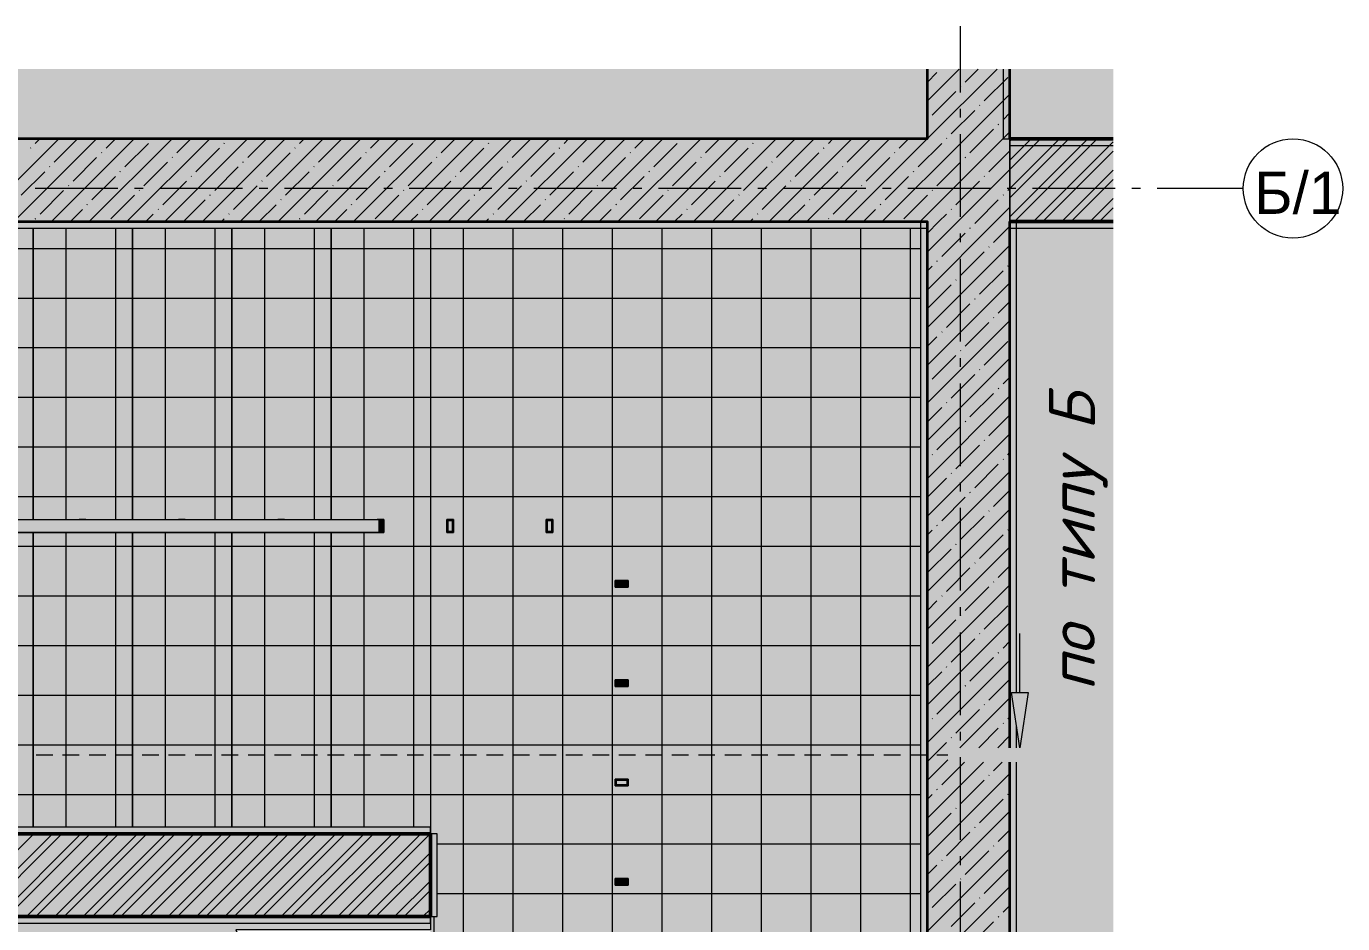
# Model space of a CAD drawing. Header units: millimetres. Extents: x -81576 to 1046824, y -248937 to 691537.
# Drawn here: x -12498 to -4548, y 641863 to 647287 of the extents above; entities that cross this region are included whole.
import ezdxf

# ---------------------------------------------------------------- set-up
doc = ezdxf.new("R2010")
doc.units = ezdxf.units.MM
doc.layers.add('PDF _Геометрия', color=7, linetype='Continuous', true_color=0x1d1d1d)
doc.layers.add('PDF _Сплошная заливка', color=7, linetype='Continuous', true_color=0xffffff)
doc.layers.add('PDF _Текст', color=7, linetype='Continuous')
doc.styles.add('PDF ArialMT', font='arial.ttf')
doc.styles.add('PDF ISOCPEUR Italic', font='isocpeui.ttf')

msp = doc.modelspace()

# ---------------------------------------------------------------- hatches: boundary and pattern name
at = {"layer": 'PDF _Сплошная заливка', "true_color": 0x636466, "transparency": 33554559}
h = msp.add_hatch(color=251, dxfattribs=at)
h.paths.add_polyline_path([(-10406.1, 638384), (-5934, 638384), (-5934, 638586.5), (-23822.4, 638586.5), (-23822.4, 638384), (-14878.2, 638384)], flags=0)
h.paths.add_polyline_path([(-22247.8, 638806.5), (-22247.8, 639306.5), (-22257.8, 639306.5), (-22257.8, 638806.5)], flags=0)
h.paths.add_polyline_path([(-10406.1, 639346.5), (-10076.4, 639346.5), (-10592.5, 640453.2), (-10786.9, 640500.4), (-10503.7, 640632.5), (-10698.1, 640679.7), (-11232.9, 641826.5), (-10057.8, 641826.5), (-10057.8, 641866.5), (-18157.8, 641866.5), (-18157.8, 641906.5), (-18197.8, 641906.5), (-18197.8, 642406.5), (-18157.8, 642406.5), (-18157.8, 644226.5), (-18168.5, 644226.5), (-18168.5, 644306.5), (-17857.8, 644306.5), (-17857.8, 646066.5), (-17957.8, 646066.5), (-17957.8, 646106.5), (-17997.8, 646106.5), (-17997.8, 647027.7), (-22217.8, 647027.7), (-22217.8, 639346.5), (-10503.7, 639346.5)], flags=0)
h.paths.add_polyline_path([(-6497.9, 642925.8), (-6517.8, 643058.4), (-6517.8, 642925.8)], flags=0)
h.paths.add_polyline_path([(-6017.8, 639346.5), (-5934, 639346.5), (-5934, 646066.5), (-6517.8, 646066.5), (-6517.8, 643259.5), (-6447.9, 643259.5), (-6497.9, 642925.8), (-6282, 642925.8), (-6282, 642839.1), (-6517.8, 642839.1), (-6517.8, 639846.5), (-6057.8, 639846.5), (-6057.8, 639806.5), (-6017.8, 639806.5)], flags=0)
h.paths.add_polyline_path([(-23297.8, 639346.5), (-23297.8, 639806.5), (-23257.8, 639806.5), (-23257.8, 639846.5), (-22797.8, 639846.5), (-22797.8, 647027.7), (-23822.4, 647027.7), (-23822.4, 639346.5)], flags=0)
h.paths.add_polyline_path([(-18077.8, 642446.5), (-17857.8, 642446.5), (-17857.8, 644226.5), (-18077.8, 644226.5), (-18077.8, 642705.9)], flags=0)
h.paths.add_polyline_path([(-23240, 642925.8), (-23290, 643259.5), (-23190, 643259.5)], flags=0)
h.paths.add_polyline_path([(-23257.8, 642839.1), (-23455.9, 642839.1), (-23455.9, 642925.8), (-22805.9, 642925.8), (-22805.9, 642839.1)], flags=0)
h.paths.add_polyline_path([(-17457.8, 646606.5), (-14057.8, 646606.5), (-14057.8, 647027.7), (-17457.8, 647027.7)], flags=0)
h.paths.add_polyline_path([(-8170.1, 646606.5), (-7057.8, 646606.5), (-7057.8, 647027.7), (-13557.8, 647027.7), (-13557.8, 646606.5), (-10057.8, 646606.5)], flags=0)
h.paths.add_polyline_path([(-6557.8, 646606.5), (-5934, 646606.5), (-5934, 647027.7), (-6557.8, 647027.7)], flags=0)
for points in [[(-7057.8, 646106.5), (-6557.8, 646106.5), (-6557.8, 646606.5), (-17457.8, 646606.5), (-17457.8, 646106.5), (-8170.1, 646106.5)], [(-7057.8, 646066.5), (-7057.8, 646106.5), (-17957.8, 646106.5), (-17957.8, 646066.5), (-7090.2, 646066.5)], [(-7096.5, 639346.5), (-7057.8, 639346.5), (-7057.8, 646066.5), (-7097.8, 646066.5), (-7097.8, 639346.5)], [(-7057.8, 639806.5), (-6557.8, 639806.5), (-6557.8, 642839.1), (-6932, 642839.1), (-6932, 642925.8), (-6557.8, 642925.8), (-6557.8, 646106.5), (-7057.8, 646106.5), (-7057.8, 641826.5)], [(-10344.6, 644226.5), (-10338.6, 644226.5), (-10338.6, 644306.5), (-10348.8, 644304.7), (-10348.8, 644300.5), (-10344.6, 644300.5), (-10344.6, 644232.5), (-10348.8, 644232.5), (-10348.8, 644226.5)], [(-6517.8, 642839.1), (-6282, 642839.1), (-6282, 642925.8), (-6932, 642925.8), (-6932, 642839.1), (-6547.9, 642839.1)], [(-10057.8, 642406.5), (-10057.8, 642446.5), (-18157.8, 642446.5), (-18157.8, 642406.5), (-10406.1, 642406.5)], [(-14878.2, 641906.5), (-10057.8, 641906.5), (-10057.8, 642406.5), (-18157.8, 642406.5), (-18157.8, 641906.5)], [(-10406.1, 641866.5), (-10057.8, 641866.5), (-10057.8, 641906.5), (-18157.8, 641906.5), (-18157.8, 641866.5), (-10503.7, 641866.5)]]:
    msp.add_hatch(color=251, dxfattribs=at).paths.add_polyline_path(points)
h = msp.add_hatch(color=251, dxfattribs=at)
h.paths.add_polyline_path([(-12457.8, 642446.5), (-12457.8, 644226.5), (-13057.8, 644226.5), (-13057.8, 642446.5)], flags=0)
h.paths.add_polyline_path([(-12457.8, 644306.5), (-12457.8, 646066.5), (-13057.8, 646066.5), (-13057.8, 644306.5), (-12642.2, 644306.5)], flags=0)
h = msp.add_hatch(color=251, dxfattribs=at)
h.paths.add_polyline_path([(-12457.8, 642446.5), (-11857.8, 642446.5), (-11857.8, 644226.5), (-12457.8, 644226.5), (-12457.8, 642705.9)], flags=0)
h.paths.add_polyline_path([(-12178.6, 644306.5), (-11857.8, 644306.5), (-11857.8, 646066.5), (-12457.8, 646066.5), (-12457.8, 644306.5)], flags=0)
h = msp.add_hatch(color=251, dxfattribs=at)
h.paths.add_polyline_path([(-11857.8, 642446.5), (-11257.8, 642446.5), (-11257.8, 644226.5), (-11857.8, 644226.5), (-11857.8, 642705.9)], flags=0)
h.paths.add_polyline_path([(-11578.6, 644306.5), (-11257.8, 644306.5), (-11257.8, 646066.5), (-11857.8, 646066.5), (-11857.8, 644306.5)], flags=0)
h = msp.add_hatch(color=251, dxfattribs=at)
h.paths.add_polyline_path([(-10657.8, 642446.5), (-10657.8, 644226.5), (-11257.8, 644226.5), (-11257.8, 642446.5)], flags=0)
h.paths.add_polyline_path([(-10978.6, 644306.5), (-10657.8, 644306.5), (-10657.8, 646066.5), (-11257.8, 646066.5), (-11257.8, 644306.5)], flags=0)
h = msp.add_hatch(color=251, dxfattribs=at)
h.paths.add_polyline_path([(-10657.8, 642446.5), (-10057.8, 642446.5), (-10057.8, 646066.5), (-10657.8, 646066.5), (-10657.8, 644306.5), (-10338.6, 644306.5), (-10338.6, 644226.5), (-10657.8, 644226.5), (-10657.8, 642705.9)], flags=0)
h.paths.add_polyline_path([(-10348.8, 644232.5), (-10344.6, 644232.5), (-10344.6, 644300.5), (-10348.8, 644300.5), (-10348.8, 644236.6)], flags=0)
h = msp.add_hatch(color=251, dxfattribs=at)
h.paths.add_polyline_path([(-7097.8, 639346.5), (-7097.8, 646066.5), (-10057.8, 646066.5), (-10057.8, 642406.5), (-10017.8, 642406.5), (-10017.8, 641906.5), (-10057.8, 641906.5), (-10057.8, 639346.5), (-7105.4, 639346.5)], flags=0)
h.paths.add_polyline_path([(-9590.7, 641107.3), (-9630.7, 641107.3), (-9630.7, 641187.3), (-9590.7, 641187.3), (-9590.7, 641113.3)], flags=0)
h.paths.add_polyline_path([(-9030.7, 641107.3), (-9030.7, 641187.3), (-8990.7, 641187.3), (-8990.7, 641107.3), (-9024.7, 641107.3)], flags=0)
h.paths.add_polyline_path([(-9024.7, 641113.3), (-8996.7, 641113.3), (-8996.7, 641181.3), (-9024.7, 641181.3), (-9024.7, 641141.3)], flags=0)
h.paths.add_polyline_path([(-9596.7, 641113.3), (-9596.7, 641181.3), (-9624.7, 641181.3), (-9624.7, 641113.3)], flags=0)
h.paths.add_polyline_path([(-8936.6, 641496.5), (-8942.6, 641496.5), (-8942.6, 641536.5), (-8862.6, 641536.5), (-8862.6, 641496.5), (-8868.6, 641496.5)], flags=0)
h.paths.add_polyline_path([(-8896.6, 641502.5), (-8868.6, 641502.5), (-8868.6, 641530.5), (-8936.6, 641530.5), (-8936.6, 641502.5)], flags=0)
h.paths.add_polyline_path([(-8936.6, 642096.5), (-8942.6, 642096.5), (-8942.6, 642136.5), (-8862.6, 642136.5), (-8862.6, 642096.5), (-8902.6, 642096.5)], flags=0)
h.paths.add_polyline_path([(-8936.6, 642102.5), (-8868.6, 642102.5), (-8868.6, 642130.5), (-8936.6, 642130.5)], flags=0)
h.paths.add_polyline_path([(-8868.6, 642696.5), (-8942.6, 642696.5), (-8942.6, 642736.5), (-8862.6, 642736.5), (-8862.6, 642696.5)], flags=0)
h.paths.add_polyline_path([(-8936.6, 642702.5), (-8868.6, 642702.5), (-8868.6, 642730.5), (-8936.6, 642730.5), (-8936.6, 642705.9)], flags=0)
h.paths.add_polyline_path([(-8936.6, 643296.5), (-8942.6, 643296.5), (-8942.6, 643336.5), (-8862.6, 643336.5), (-8862.6, 643296.5), (-8868.6, 643296.5)], flags=0)
h.paths.add_polyline_path([(-8936.6, 643302.5), (-8868.6, 643302.5), (-8868.6, 643330.5), (-8936.6, 643330.5)], flags=0)
h.paths.add_polyline_path([(-8936.6, 643896.5), (-8942.6, 643896.5), (-8942.6, 643936.5), (-8862.6, 643936.5), (-8862.6, 643896.5), (-8868.6, 643896.5)], flags=0)
h.paths.add_polyline_path([(-8868.6, 643902.5), (-8868.6, 643930.5), (-8936.6, 643930.5), (-8936.6, 643902.5), (-8896.6, 643902.5)], flags=0)
h.paths.add_polyline_path([(-9352.6, 644226.5), (-9358.6, 644226.5), (-9358.6, 644306.5), (-9318.6, 644306.5), (-9318.6, 644226.5), (-9324.6, 644226.5)], flags=0)
h.paths.add_polyline_path([(-9958.6, 644226.5), (-9958.6, 644306.5), (-9918.6, 644306.5), (-9918.6, 644226.5), (-9952.6, 644226.5)], flags=0)
h.paths.add_polyline_path([(-9924.6, 644232.5), (-9924.6, 644300.5), (-9952.6, 644300.5), (-9952.6, 644232.5)], flags=0)
h.paths.add_polyline_path([(-9324.6, 644232.5), (-9324.6, 644300.5), (-9352.6, 644300.5), (-9352.6, 644232.5)], flags=0)
h = msp.add_hatch(color=251, dxfattribs=at)
h.paths.add_polyline_path([(-6517.8, 639806.5), (-6517.8, 642839.1), (-6557.8, 642839.1), (-6557.8, 639806.5)], flags=0)
h.paths.add_polyline_path([(-6557.8, 642925.8), (-6517.8, 642925.8), (-6517.8, 643058.4), (-6547.9, 643259.5), (-6517.8, 643259.5), (-6517.8, 646066.5), (-6557.8, 646066.5)], flags=0)
h = msp.add_hatch(color=251, dxfattribs=at)
h.paths.add_polyline_path([(-9952.6, 644226.5), (-9918.6, 644226.5), (-9918.6, 644306.5), (-9958.6, 644306.5), (-9958.6, 644226.5)], flags=0)
h.paths.add_polyline_path([(-9924.6, 644232.5), (-9952.6, 644232.5), (-9952.6, 644300.5), (-9924.6, 644300.5)], flags=0)
h = msp.add_hatch(color=251, dxfattribs=at)
h.paths.add_polyline_path([(-9352.6, 644226.5), (-9318.6, 644226.5), (-9318.6, 644306.5), (-9358.6, 644306.5), (-9358.6, 644226.5)], flags=0)
h.paths.add_polyline_path([(-9352.6, 644232.5), (-9352.6, 644300.5), (-9324.6, 644300.5), (-9324.6, 644232.5)], flags=0)
h = msp.add_hatch(color=251, dxfattribs=at)
h.paths.add_polyline_path([(-8942.6, 642696.5), (-8862.6, 642696.5), (-8862.6, 642736.5), (-8942.6, 642736.5), (-8942.6, 642702.5)], flags=0)
h.paths.add_polyline_path([(-8868.6, 642702.5), (-8936.6, 642702.5), (-8936.6, 642730.5), (-8868.6, 642730.5), (-8868.6, 642705.9)], flags=0)

# ---------------------------------------------------------------- linework, layer by layer
at = {"layer": 'PDF _Геометрия', "color": 7, "lineweight": 9}
for points in [[(-6857.8, 647286.7), (-6857.8, 646887.4)], [(-6857.8, 646787.4), (-6857.8, 646734.5)], [(-6857.8, 646634.5), (-6857.8, 646134.5)], [(-11944.8, 646306.5), (-12444.8, 646306.5)], [(-11791.9, 646306.5), (-11844.8, 646306.5)], [(-11191.9, 646306.5), (-11691.9, 646306.5)], [(-11039, 646306.5), (-11091.9, 646306.5)], [(-10439, 646306.5), (-10939, 646306.5)], [(-10286.1, 646306.5), (-10339, 646306.5)], [(-9686.1, 646306.5), (-10186.1, 646306.5)], [(-9533.2, 646306.5), (-9586.1, 646306.5)], [(-8933.2, 646306.5), (-9433.2, 646306.5)], [(-8780.3, 646306.5), (-8833.2, 646306.5)], [(-8180.3, 646306.5), (-8680.3, 646306.5)], [(-8027.3, 646306.5), (-8080.3, 646306.5)], [(-7427.3, 646306.5), (-7927.3, 646306.5)], [(-7274.4, 646306.5), (-7327.3, 646306.5)], [(-6674.4, 646306.5), (-7174.4, 646306.5)], [(-6521.5, 646306.5), (-6574.4, 646306.5)], [(-5921.5, 646306.5), (-6421.5, 646306.5)], [(-5768.6, 646306.5), (-5821.5, 646306.5)], [(-5147.9, 646306.5), (-5668.6, 646306.5)], [(-12257.8, 644306.5), (-12257.8, 646066.5)], [(-11957.8, 644306.5), (-11957.8, 646066.5)], [(-11657.8, 644306.5), (-11657.8, 646066.5)], [(-11357.8, 644306.5), (-11357.8, 646066.5)], [(-11057.8, 644306.5), (-11057.8, 646066.5)], [(-10757.8, 644306.5), (-10757.8, 646066.5)], [(-10457.8, 644306.5), (-10457.8, 646066.5)], [(-10157.8, 642446.5), (-10157.8, 646066.5)], [(-10057.8, 646066.5), (-10057.8, 642406.5)], [(-9857.8, 639346.5), (-9857.8, 646066.5)], [(-9557.8, 639346.5), (-9557.8, 646066.5)], [(-9257.8, 639346.5), (-9257.8, 646066.5)], [(-8957.8, 639346.5), (-8957.8, 646066.5)], [(-8657.8, 639346.5), (-8657.8, 646066.5)], [(-8357.8, 639346.5), (-8357.8, 646066.5)], [(-8057.8, 639346.5), (-8057.8, 646066.5)], [(-7757.8, 639346.5), (-7757.8, 646066.5)], [(-7457.8, 639346.5), (-7457.8, 646066.5)], [(-7157.8, 639346.5), (-7157.8, 646066.5)], [(-6857.8, 646034.5), (-6857.8, 645981.6)], [(-17857.8, 645944.4), (-17257.8, 645944.4), (-16657.8, 645944.4), (-16057.8, 645944.4), (-15457.8, 645944.4), (-14857.8, 645944.4), (-14257.8, 645944.4), (-13657.8, 645944.4), (-13057.8, 645944.4), (-12457.8, 645944.4), (-11857.8, 645944.4), (-11257.8, 645944.4), (-10657.8, 645944.4), (-10057.8, 645944.4), (-7097.8, 645944.4)], [(-6857.8, 645881.6), (-6857.8, 645381.6)], [(-17857.8, 645644.4), (-17257.8, 645644.4), (-16657.8, 645644.4), (-16057.8, 645644.4), (-15457.8, 645644.4), (-14857.8, 645644.4), (-14257.8, 645644.4), (-13657.8, 645644.4), (-13057.8, 645644.4), (-12457.8, 645644.4), (-11857.8, 645644.4), (-11257.8, 645644.4), (-10657.8, 645644.4), (-10057.8, 645644.4), (-7097.8, 645644.4)], [(-17857.8, 645344.4), (-17257.8, 645344.4), (-16657.8, 645344.4), (-16057.8, 645344.4), (-15457.8, 645344.4), (-14857.8, 645344.4), (-14257.8, 645344.4), (-13657.8, 645344.4), (-13057.8, 645344.4), (-12457.8, 645344.4), (-11857.8, 645344.4), (-11257.8, 645344.4), (-10657.8, 645344.4), (-10057.8, 645344.4), (-7097.8, 645344.4)], [(-6857.8, 645281.6), (-6857.8, 645228.6)], [(-6857.8, 645128.6), (-6857.8, 644628.6)], [(-17857.8, 645044.4), (-17257.8, 645044.4), (-16657.8, 645044.4), (-16057.8, 645044.4), (-15457.8, 645044.4), (-14857.8, 645044.4), (-14257.8, 645044.4), (-13657.8, 645044.4), (-13057.8, 645044.4), (-12457.8, 645044.4), (-11857.8, 645044.4), (-11257.8, 645044.4), (-10657.8, 645044.4), (-10057.8, 645044.4), (-7097.8, 645044.4)], [(-17857.8, 644744.4), (-17257.8, 644744.4), (-16657.8, 644744.4), (-16057.8, 644744.4), (-15457.8, 644744.4), (-14857.8, 644744.4), (-14257.8, 644744.4), (-13657.8, 644744.4), (-13057.8, 644744.4), (-12457.8, 644744.4), (-11857.8, 644744.4), (-11257.8, 644744.4), (-10657.8, 644744.4), (-10057.8, 644744.4), (-7097.8, 644744.4)], [(-6857.8, 644528.6), (-6857.8, 644475.7)], [(-17857.8, 644444.4), (-17257.8, 644444.4), (-16657.8, 644444.4), (-16057.8, 644444.4), (-15457.8, 644444.4), (-14857.8, 644444.4), (-14257.8, 644444.4), (-13657.8, 644444.4), (-13057.8, 644444.4), (-12457.8, 644444.4), (-11857.8, 644444.4), (-11257.8, 644444.4), (-10657.8, 644444.4), (-10057.8, 644444.4), (-7097.8, 644444.4)], [(-6857.8, 644375.7), (-6857.8, 643875.7)], [(-18157.8, 644226.5), (-18157.8, 642406.5), (-18157.8, 644226.5), (-18168.5, 644226.5), (-18168.5, 644306.5), (-18148.8, 644306.5), (-10348.8, 644306.5)], [(-18168.5, 644306.5), (-10368.5, 644306.5)], [(-18168.5, 644226.5), (-10368.5, 644226.5)], [(-10348.8, 644226.5), (-18100.4, 644226.5)], [(-12257.8, 642446.5), (-12257.8, 644226.5)], [(-11957.8, 642446.5), (-11957.8, 644226.5)], [(-11657.8, 642446.5), (-11657.8, 644226.5)], [(-11357.8, 642446.5), (-11357.8, 644226.5)], [(-11057.8, 642446.5), (-11057.8, 644226.5)], [(-10757.8, 642446.5), (-10757.8, 644226.5)], [(-10457.8, 642446.5), (-10457.8, 644226.5)], [(-17857.8, 644144.4), (-17257.8, 644144.4), (-16657.8, 644144.4), (-16057.8, 644144.4), (-15457.8, 644144.4), (-14857.8, 644144.4), (-14257.8, 644144.4), (-13657.8, 644144.4), (-13057.8, 644144.4), (-12457.8, 644144.4), (-11857.8, 644144.4), (-11257.8, 644144.4), (-10657.8, 644144.4), (-10057.8, 644144.4), (-7097.8, 644144.4)], [(-17857.8, 643844.4), (-17257.8, 643844.4), (-16657.8, 643844.4), (-16057.8, 643844.4), (-15457.8, 643844.4), (-14857.8, 643844.4), (-14257.8, 643844.4), (-13657.8, 643844.4), (-13057.8, 643844.4), (-12457.8, 643844.4), (-11857.8, 643844.4), (-11257.8, 643844.4), (-10657.8, 643844.4), (-10057.8, 643844.4), (-7097.8, 643844.4)], [(-6857.8, 643775.7), (-6857.8, 643722.8)], [(-6857.8, 643622.8), (-6857.8, 643122.8)], [(-6497.9, 643259.5), (-6497.9, 643615.7)], [(-17857.8, 643544.4), (-17257.8, 643544.4), (-16657.8, 643544.4), (-16057.8, 643544.4), (-15457.8, 643544.4), (-14857.8, 643544.4), (-14257.8, 643544.4), (-13657.8, 643544.4), (-13057.8, 643544.4), (-12457.8, 643544.4), (-11857.8, 643544.4), (-11257.8, 643544.4), (-10657.8, 643544.4), (-10057.8, 643544.4), (-7097.8, 643544.4)], [(-17857.8, 643244.4), (-17257.8, 643244.4), (-16657.8, 643244.4), (-16057.8, 643244.4), (-15457.8, 643244.4), (-14857.8, 643244.4), (-14257.8, 643244.4), (-13657.8, 643244.4), (-13057.8, 643244.4), (-12457.8, 643244.4), (-11857.8, 643244.4), (-11257.8, 643244.4), (-10657.8, 643244.4), (-10057.8, 643244.4), (-7097.8, 643244.4)], [(-6857.8, 643022.8), (-6857.8, 642969.9)], [(-17857.8, 642944.4), (-17257.8, 642944.4), (-16657.8, 642944.4), (-16057.8, 642944.4), (-15457.8, 642944.4), (-14857.8, 642944.4), (-14257.8, 642944.4), (-13657.8, 642944.4), (-13057.8, 642944.4), (-12457.8, 642944.4), (-11857.8, 642944.4), (-11257.8, 642944.4), (-10657.8, 642944.4), (-10057.8, 642944.4), (-7097.8, 642944.4)], [(-6857.8, 642869.9), (-6857.8, 642369.9)], [(-17857.8, 642644.4), (-17257.8, 642644.4), (-16657.8, 642644.4), (-16057.8, 642644.4), (-15457.8, 642644.4), (-14857.8, 642644.4), (-14257.8, 642644.4), (-13657.8, 642644.4), (-13057.8, 642644.4), (-12457.8, 642644.4), (-11857.8, 642644.4), (-11257.8, 642644.4), (-10657.8, 642644.4), (-10057.8, 642644.4), (-7097.8, 642644.4)], [(-10017.8, 642344.4), (-7097.8, 642344.4)], [(-6857.8, 642269.9), (-6857.8, 642217)], [(-6857.8, 642117), (-6857.8, 641617)], [(-10017.8, 642044.4), (-7097.8, 642044.4)], [(-10057.8, 641906.5), (-10057.8, 641826.5), (-10657.8, 641826.5), (-11232.9, 641826.5), (-10698.1, 640679.7), (-10503.7, 640632.5), (-10786.9, 640500.4), (-10592.5, 640453.2), (-10057.8, 639306.5)], [(-10037.8, 641906.5), (-10037.8, 641320.3), (-10037.8, 641200.3)]]:
    msp.add_lwpolyline(points, dxfattribs=at)
at = {"layer": 'PDF _Геометрия', "color": 7, "lineweight": 35}
for points in [[(-17957.8, 647027.7), (-17957.8, 646106.5), (-17457.8, 646106.5), (-7057.8, 646106.5), (-7057.8, 639306.5), (-22247.8, 639306.5), (-22247.8, 638806.5), (-6557.8, 638806.5), (-5934, 638806.5)], [(-7057.8, 647027.7), (-7057.8, 646606.5), (-13557.8, 646606.5), (-13557.8, 647027.7)], [(-6557.8, 646606.5), (-6557.8, 647027.7)], [(-6557.8, 642925.8), (-6557.8, 646106.5)], [(-6557.8, 639806.5), (-6557.8, 642839.1)]]:
    msp.add_lwpolyline(points, dxfattribs=at)
at = {"layer": 'PDF _Геометрия', "color": 250, "lineweight": 9, "true_color": 0x2c2c2c}
for points in [[(-7556.5, 646106.5), (-7056.5, 646606.5), (-6635.3, 647027.7)], [(-7057.8, 646833.3), (-6863.4, 647027.7)], [(-6827.3, 646949.7), (-6749.3, 647027.7)], [(-7057.8, 646947.4), (-6998.4, 647006.8)], [(-6713.2, 646835.7), (-6570.7, 646978.2)], [(-7328.4, 646106.5), (-6828.4, 646606.5), (-6557.8, 646877.1)], [(-7026.9, 646750.1), (-6884.3, 646892.7)], [(-6855.8, 646921.2), (-6853.4, 646923.6)], [(-6912.8, 646636.1), (-6770.3, 646778.7)], [(-6741.7, 646807.2), (-6739.4, 646809.5)], [(-7055.4, 646721.6), (-7053, 646724)], [(-6627.7, 646693.1), (-6625.3, 646695.5)], [(-6599.2, 646721.6), (-6557.8, 646763.1)], [(-7100.3, 646106.5), (-6600.3, 646606.5), (-6557.8, 646649)], [(-6798.8, 646522), (-6714.4, 646606.5), (-6656.2, 646664.6)], [(-12802.8, 646106.5), (-12302.8, 646606.5)], [(-12574.7, 646106.5), (-12074.7, 646606.5)], [(-12472.7, 646550.6), (-12470.4, 646552.9)], [(-12444.2, 646579.1), (-12416.8, 646606.5)], [(-12346.6, 646106.5), (-11846.6, 646606.5)], [(-12330.2, 646465), (-12188.7, 646606.5)], [(-12118.5, 646106.5), (-11618.5, 646606.5)], [(-12016.5, 646550.6), (-11960.6, 646606.5)], [(-11902.5, 646436.5), (-11759.9, 646579.1)], [(-11890.4, 646106.5), (-11390.4, 646606.5)], [(-11662.3, 646106.5), (-11162.3, 646606.5)], [(-11588.8, 646522), (-11504.4, 646606.5)], [(-11474.8, 646408), (-11332.2, 646550.6)], [(-11434.2, 646106.5), (-10934.2, 646606.5)], [(-11303.7, 646579.1), (-11301.3, 646581.4)], [(-11206.1, 646106.5), (-10706.1, 646606.5)], [(-11161.2, 646493.5), (-11048.2, 646606.5)], [(-10978, 646106.5), (-10478, 646606.5)], [(-10876, 646550.6), (-10873.7, 646552.9)], [(-10847.5, 646579.1), (-10820.1, 646606.5)], [(-10749.9, 646106.5), (-10249.9, 646606.5)], [(-10733.5, 646465), (-10592, 646606.5)], [(-10521.8, 646106.5), (-10021.8, 646606.5)], [(-10419.8, 646550.6), (-10363.9, 646606.5)], [(-10305.8, 646436.5), (-10163.2, 646579.1)], [(-10293.7, 646106.5), (-9793.7, 646606.5)], [(-10065.6, 646106.5), (-9565.6, 646606.5)], [(-9992.2, 646522), (-9907.7, 646606.5)], [(-9878.1, 646408), (-9735.5, 646550.6)], [(-9837.5, 646106.5), (-9337.5, 646606.5)], [(-9707, 646579.1), (-9704.7, 646581.4)], [(-9609.4, 646106.5), (-9109.4, 646606.5)], [(-9564.5, 646493.5), (-9451.5, 646606.5)], [(-9381.3, 646106.5), (-8881.3, 646606.5)], [(-9279.3, 646550.6), (-9277, 646552.9)], [(-9250.8, 646579.1), (-9223.4, 646606.5)], [(-9153.2, 646106.5), (-8653.2, 646606.5)], [(-9136.8, 646465), (-8995.3, 646606.5)], [(-8925.1, 646106.5), (-8425.1, 646606.5)], [(-8823.1, 646550.6), (-8767.2, 646606.5)], [(-8709.1, 646436.5), (-8566.5, 646579.1)], [(-8697, 646106.5), (-8197, 646606.5)], [(-8468.9, 646106.5), (-7968.9, 646606.5)], [(-8395.5, 646522), (-8311.1, 646606.5)], [(-8281.4, 646408), (-8138.9, 646550.6)], [(-8240.8, 646106.5), (-7740.8, 646606.5)], [(-8110.3, 646579.1), (-8108, 646581.4)], [(-8012.7, 646106.5), (-7512.7, 646606.5)], [(-7967.8, 646493.5), (-7854.9, 646606.5)], [(-7784.6, 646106.5), (-7284.6, 646606.5)], [(-7682.7, 646550.6), (-7680.3, 646552.9)], [(-7654.1, 646579.1), (-7626.8, 646606.5)], [(-7540.1, 646465), (-7398.7, 646606.5)], [(-7226.5, 646550.6), (-7170.6, 646606.5)], [(-7112.4, 646436.5), (-6969.8, 646579.1)], [(-7057.8, 645920.9), (-6872.2, 646106.5), (-6557.8, 646420.9), (-6372.2, 646606.5)], [(-6941.3, 646607.6), (-6939, 646610)], [(-6684.7, 646408), (-6557.8, 646535)], [(-6570.7, 646293.9), (-6557.8, 646306.9), (-6258.2, 646606.5)], [(-6557.8, 646477.9), (-6429.2, 646606.5)], [(-6557.8, 646135.8), (-6087.1, 646606.5)], [(-6557.8, 646592), (-6543.3, 646606.5)], [(-6557.8, 646249.8), (-6201.1, 646606.5)], [(-6530.1, 646106.5), (-6030.1, 646606.5)], [(-6416, 646106.5), (-5934, 646588.5)], [(-12216.1, 646351), (-12073.6, 646493.5)], [(-12045, 646522), (-12042.7, 646524.4)], [(-11788.4, 646322.5), (-11645.9, 646465)], [(-11617.4, 646493.5), (-11615, 646495.9)], [(-11189.7, 646465), (-11187.3, 646467.4)], [(-11047.1, 646379.5), (-10904.5, 646522)], [(-10619.4, 646351), (-10476.9, 646493.5)], [(-10448.3, 646522), (-10446, 646524.4)], [(-10191.7, 646322.5), (-10049.2, 646465)], [(-10020.7, 646493.5), (-10018.3, 646495.9)], [(-9593, 646465), (-9590.6, 646467.4)], [(-9450.4, 646379.5), (-9307.9, 646522)], [(-9022.7, 646351), (-8880.2, 646493.5)], [(-8851.7, 646522), (-8849.3, 646524.4)], [(-8595, 646322.5), (-8452.5, 646465)], [(-8424, 646493.5), (-8421.6, 646495.9)], [(-7996.3, 646465), (-7993.9, 646467.4)], [(-7853.7, 646379.5), (-7711.2, 646522)], [(-7426, 646351), (-7283.5, 646493.5)], [(-7255, 646522), (-7252.6, 646524.4)], [(-6998.4, 646322.5), (-6855.8, 646465)], [(-6827.3, 646493.5), (-6824.9, 646495.9)], [(-6359, 646106.5), (-5934, 646531.4)], [(-12529.7, 646265.4), (-12387.2, 646408)], [(-12358.7, 646436.5), (-12356.3, 646438.9)], [(-12102.1, 646236.9), (-11959.5, 646379.5)], [(-11931, 646408), (-11928.6, 646410.4)], [(-11503.3, 646379.5), (-11500.9, 646381.9)], [(-11360.7, 646293.9), (-11218.2, 646436.5)], [(-10933.1, 646265.4), (-10790.5, 646408)], [(-10762, 646436.5), (-10759.6, 646438.9)], [(-10505.4, 646236.9), (-10362.8, 646379.5)], [(-10334.3, 646408), (-10331.9, 646410.4)], [(-9906.6, 646379.5), (-9904.2, 646381.9)], [(-9764.1, 646293.9), (-9621.5, 646436.5)], [(-9336.4, 646265.4), (-9193.8, 646408)], [(-9165.3, 646436.5), (-9162.9, 646438.9)], [(-8908.7, 646236.9), (-8766.1, 646379.5)], [(-8737.6, 646408), (-8735.2, 646410.4)], [(-8309.9, 646379.5), (-8307.6, 646381.9)], [(-8167.4, 646293.9), (-8024.8, 646436.5)], [(-7739.7, 646265.4), (-7597.1, 646408)], [(-7568.6, 646436.5), (-7566.2, 646438.9)], [(-7312, 646236.9), (-7169.4, 646379.5)], [(-7140.9, 646408), (-7138.5, 646410.4)], [(-6713.2, 646379.5), (-6710.9, 646381.9)], [(-6244.9, 646106.5), (-5934, 646417.4)], [(-12244.6, 646322.5), (-12242.3, 646324.8)], [(-11816.9, 646293.9), (-11814.6, 646296.3)], [(-11674.4, 646208.4), (-11531.8, 646351)], [(-11246.7, 646179.9), (-11104.1, 646322.5)], [(-11075.6, 646351), (-11073.2, 646353.3)], [(-10647.9, 646322.5), (-10645.6, 646324.8)], [(-10220.3, 646293.9), (-10217.9, 646296.3)], [(-10077.7, 646208.4), (-9935.1, 646351)], [(-9650, 646179.9), (-9507.4, 646322.5)], [(-9478.9, 646351), (-9476.6, 646353.3)], [(-9051.2, 646322.5), (-9048.9, 646324.8)], [(-8623.6, 646293.9), (-8621.2, 646296.3)], [(-8481, 646208.4), (-8338.4, 646351)], [(-8053.3, 646179.9), (-7910.8, 646322.5)], [(-7882.2, 646351), (-7879.9, 646353.3)], [(-7454.6, 646322.5), (-7452.2, 646324.8)], [(-7026.9, 646293.9), (-7024.5, 646296.3)], [(-6884.3, 646208.4), (-6741.7, 646351)], [(-6187.9, 646106.5), (-5934, 646360.4)], [(-12415.7, 646151.4), (-12273.1, 646293.9)], [(-11988, 646122.9), (-11845.5, 646265.4)], [(-11548.2, 646106.5), (-11417.8, 646236.9)], [(-11389.3, 646265.4), (-11386.9, 646267.8)], [(-10961.6, 646236.9), (-10959.2, 646239.3)], [(-10819, 646151.4), (-10676.4, 646293.9)], [(-10391.3, 646122.9), (-10248.8, 646265.4)], [(-9951.5, 646106.5), (-9821.1, 646236.9)], [(-9792.6, 646265.4), (-9790.2, 646267.8)], [(-9364.9, 646236.9), (-9362.5, 646239.3)], [(-9222.3, 646151.4), (-9079.8, 646293.9)], [(-8794.6, 646122.9), (-8652.1, 646265.4)], [(-8354.9, 646106.5), (-8224.4, 646236.9)], [(-8195.9, 646265.4), (-8193.5, 646267.8)], [(-7768.2, 646236.9), (-7765.8, 646239.3)], [(-7625.6, 646151.4), (-7483.1, 646293.9)], [(-7197.9, 646122.9), (-7055.4, 646265.4)], [(-6770.3, 646094.4), (-6758.2, 646106.5), (-6627.7, 646236.9)], [(-6599.2, 646265.4), (-6596.8, 646267.8)], [(-6073.9, 646106.5), (-5934, 646246.3)], [(-12232.5, 646106.5), (-12159.1, 646179.9)], [(-12130.6, 646208.4), (-12128.2, 646210.8)], [(-11776.3, 646106.5), (-11731.4, 646151.4)], [(-11702.9, 646179.9), (-11700.5, 646182.3)], [(-11275.2, 646151.4), (-11272.8, 646153.8)], [(-11092, 646106.5), (-10990.1, 646208.4)], [(-10635.8, 646106.5), (-10562.4, 646179.9)], [(-10533.9, 646208.4), (-10531.5, 646210.8)], [(-10179.6, 646106.5), (-10134.7, 646151.4)], [(-10106.2, 646179.9), (-10103.8, 646182.3)], [(-9678.5, 646151.4), (-9676.1, 646153.8)], [(-9495.3, 646106.5), (-9393.4, 646208.4)], [(-9039.2, 646106.5), (-8965.7, 646179.9)], [(-8937.2, 646208.4), (-8934.8, 646210.8)], [(-8583, 646106.5), (-8538, 646151.4)], [(-8509.5, 646179.9), (-8507.1, 646182.3)], [(-8081.8, 646151.4), (-8079.5, 646153.8)], [(-7898.7, 646106.5), (-7796.7, 646208.4)], [(-7442.5, 646106.5), (-7369, 646179.9)], [(-7340.5, 646208.4), (-7338.1, 646210.8)], [(-7057.8, 645692.8), (-6644.1, 646106.5), (-6557.8, 646192.8)], [(-7057.8, 646035), (-6986.3, 646106.5), (-6941.3, 646151.4)], [(-6912.8, 646179.9), (-6910.4, 646182.3)], [(-6016.8, 646106.5), (-5934, 646189.3)], [(-12444.2, 646122.9), (-12441.8, 646125.2)], [(-11320.1, 646106.5), (-11303.7, 646122.9)], [(-10847.5, 646122.9), (-10845.2, 646125.2)], [(-9723.4, 646106.5), (-9707, 646122.9)], [(-9250.8, 646122.9), (-9248.5, 646125.2)], [(-8126.8, 646106.5), (-8110.3, 646122.9)], [(-7654.1, 646122.9), (-7651.8, 646125.2)], [(-6798.8, 646065.9), (-6796.4, 646068.2)], [(-6656.2, 645980.3), (-6557.8, 646078.8)], [(-6969.8, 645894.8), (-6827.3, 646037.3)], [(-7057.8, 645464.7), (-6557.8, 645964.7)], [(-6855.8, 645780.7), (-6713.2, 645923.3)], [(-6684.7, 645951.8), (-6682.4, 645954.2)], [(-7057.8, 645806.9), (-7026.9, 645837.8)], [(-6998.4, 645866.3), (-6996, 645868.6)], [(-6570.7, 645837.8), (-6568.3, 645840.1)], [(-6884.3, 645752.2), (-6881.9, 645754.6)], [(-6741.7, 645666.7), (-6599.2, 645809.2)], [(-7057.8, 645236.6), (-6557.8, 645736.6)], [(-7055.4, 645581.1), (-6912.8, 645723.7)], [(-6941.3, 645467.1), (-6798.8, 645609.7)], [(-6770.3, 645638.2), (-6767.9, 645640.5)], [(-6627.7, 645552.6), (-6557.8, 645622.6)], [(-7057.8, 645008.5), (-6557.8, 645508.5)], [(-6656.2, 645524.1), (-6653.8, 645526.5)], [(-6969.8, 645438.6), (-6967.5, 645441)], [(-6827.3, 645353), (-6684.7, 645495.6)], [(-7057.8, 645350.7), (-6998.4, 645410.1)], [(-6713.2, 645239), (-6570.7, 645381.6)], [(-7057.8, 644780.4), (-6557.8, 645280.4)], [(-7026.9, 645153.5), (-6884.3, 645296)], [(-6855.8, 645324.5), (-6853.4, 645326.9)], [(-6912.8, 645039.4), (-6770.3, 645182)], [(-6741.7, 645210.5), (-6739.4, 645212.9)], [(-7055.4, 645124.9), (-7053, 645127.3)], [(-6599.2, 645124.9), (-6557.8, 645166.4)], [(-7057.8, 644552.3), (-6557.8, 645052.3)], [(-6798.8, 644925.4), (-6656.2, 645067.9)], [(-6627.7, 645096.4), (-6625.3, 645098.8)], [(-7057.8, 644894.5), (-6969.8, 644982.4)], [(-6941.3, 645010.9), (-6939, 645013.3)], [(-6998.4, 644725.8), (-6855.8, 644868.3)], [(-6827.3, 644896.8), (-6824.9, 644899.2)], [(-6684.7, 644811.3), (-6557.8, 644938.3)], [(-7057.8, 644324.2), (-6557.8, 644824.2)], [(-6713.2, 644782.8), (-6710.9, 644785.2)], [(-6884.3, 644611.7), (-6741.7, 644754.3)], [(-6570.7, 644697.3), (-6557.8, 644710.2)], [(-7057.8, 644666.4), (-7055.4, 644668.7)], [(-7026.9, 644697.3), (-7024.5, 644699.6)], [(-6770.3, 644497.7), (-6627.7, 644640.2)], [(-6599.2, 644668.7), (-6596.8, 644671.1)], [(-7057.8, 644096.1), (-6557.8, 644596.1)], [(-7057.8, 644438.3), (-6941.3, 644554.7)], [(-6912.8, 644583.2), (-6910.4, 644585.6)], [(-6798.8, 644469.2), (-6796.4, 644471.5)], [(-6656.2, 644383.6), (-6557.8, 644482.1)], [(-6969.8, 644298.1), (-6827.3, 644440.6)], [(-7057.8, 643868), (-6557.8, 644368)], [(-6855.8, 644184), (-6713.2, 644326.6)], [(-6684.7, 644355.1), (-6682.4, 644357.5)], [(-7057.8, 644210.2), (-7026.9, 644241.1)], [(-6998.4, 644269.6), (-6996, 644271.9)], [(-6570.7, 644241.1), (-6568.3, 644243.4)], [(-6884.3, 644155.5), (-6881.9, 644157.9)], [(-6741.7, 644070), (-6599.2, 644212.5)], [(-7057.8, 643639.9), (-6557.8, 644139.9)], [(-7055.4, 643984.5), (-6912.8, 644127)], [(-6941.3, 643870.4), (-6798.8, 644013)], [(-6770.3, 644041.5), (-6767.9, 644043.8)], [(-6627.7, 643955.9), (-6557.8, 644025.9)], [(-7057.8, 643411.8), (-6557.8, 643911.8)], [(-6656.2, 643927.4), (-6653.8, 643929.8)], [(-6969.8, 643841.9), (-6967.5, 643844.3)], [(-6827.3, 643756.4), (-6684.7, 643898.9)], [(-7057.8, 643754), (-6998.4, 643813.4)], [(-6713.2, 643642.3), (-6570.7, 643784.9)], [(-7057.8, 643183.7), (-6557.8, 643683.7)], [(-7026.9, 643556.8), (-6884.3, 643699.3)], [(-6855.8, 643727.8), (-6853.4, 643730.2)], [(-6741.7, 643613.8), (-6739.4, 643616.2)], [(-7055.4, 643528.3), (-7053, 643530.6)], [(-6912.8, 643442.7), (-6770.3, 643585.3)], [(-6599.2, 643528.3), (-6557.8, 643569.7)], [(-7057.8, 642955.6), (-6557.8, 643455.6)], [(-6798.8, 643328.7), (-6656.2, 643471.2)], [(-6627.7, 643499.7), (-6625.3, 643502.1)], [(-7057.8, 643297.8), (-6969.8, 643385.7)], [(-6941.3, 643414.2), (-6939, 643416.6)], [(-6827.3, 643300.2), (-6824.9, 643302.5)], [(-6684.7, 643214.6), (-6557.8, 643341.6)], [(-6998.4, 643129.1), (-6855.8, 643271.6)], [(-6859.5, 642925.8), (-6557.8, 643227.5)], [(-6884.3, 643015), (-6741.7, 643157.6)], [(-6713.2, 643186.1), (-6710.9, 643188.5)], [(-7057.8, 643069.7), (-7055.4, 643072.1)], [(-7026.9, 643100.6), (-7024.5, 643102.9)], [(-6745.4, 642925.8), (-6627.7, 643043.5)], [(-6599.2, 643072.1), (-6596.8, 643074.4)], [(-6570.7, 643100.6), (-6557.8, 643113.5)], [(-7057.8, 642841.6), (-6941.3, 642958)], [(-6912.8, 642986.5), (-6910.4, 642988.9)], [(-6631.4, 642925.8), (-6557.8, 642999.4)], [(-7057.8, 642727.5), (-6932, 642853.3)], [(-7057.8, 642499.4), (-6718.1, 642839.1)], [(-6969.8, 642701.4), (-6832.2, 642839.1)], [(-6656.2, 642786.9), (-6604.1, 642839.1)], [(-7057.8, 642271.3), (-6557.8, 642771.3)], [(-6855.8, 642587.3), (-6713.2, 642729.9)], [(-6684.7, 642758.4), (-6682.4, 642760.8)], [(-7057.8, 642613.5), (-7026.9, 642644.4)], [(-6998.4, 642672.9), (-6996, 642675.3)], [(-6570.7, 642644.4), (-6568.3, 642646.7)], [(-6884.3, 642558.8), (-6881.9, 642561.2)], [(-6741.7, 642473.3), (-6599.2, 642615.9)], [(-7057.8, 642043.2), (-6557.8, 642543.2)], [(-7055.4, 642387.8), (-6912.8, 642530.3)], [(-12954, 641906.5), (-12454, 642406.5)], [(-12840, 641906.5), (-12340, 642406.5)], [(-12783, 641906.5), (-12283, 642406.5)], [(-12668.9, 641906.5), (-12168.9, 642406.5)], [(-12611.9, 641906.5), (-12111.9, 642406.5)], [(-12497.8, 641906.5), (-11997.8, 642406.5)], [(-12440.8, 641906.5), (-11940.8, 642406.5)], [(-12326.8, 641906.5), (-11826.8, 642406.5)], [(-12269.7, 641906.5), (-11769.7, 642406.5)], [(-12155.7, 641906.5), (-11655.7, 642406.5)], [(-12098.7, 641906.5), (-11598.7, 642406.5)], [(-11984.6, 641906.5), (-11484.6, 642406.5)], [(-11927.6, 641906.5), (-11427.6, 642406.5)], [(-11813.5, 641906.5), (-11313.5, 642406.5)], [(-11756.5, 641906.5), (-11256.5, 642406.5)], [(-11642.5, 641906.5), (-11142.5, 642406.5)], [(-11585.4, 641906.5), (-11085.4, 642406.5)], [(-11471.4, 641906.5), (-10971.4, 642406.5)], [(-11414.4, 641906.5), (-10914.4, 642406.5)], [(-11300.3, 641906.5), (-10800.3, 642406.5)], [(-11243.3, 641906.5), (-10743.3, 642406.5)], [(-11129.2, 641906.5), (-10629.2, 642406.5)], [(-11072.2, 641906.5), (-10572.2, 642406.5)], [(-10958.2, 641906.5), (-10458.2, 642406.5)], [(-10901.1, 641906.5), (-10401.1, 642406.5)], [(-10787.1, 641906.5), (-10287.1, 642406.5)], [(-10730.1, 641906.5), (-10230.1, 642406.5)], [(-10616, 641906.5), (-10116, 642406.5)], [(-10559, 641906.5), (-10059, 642406.5)], [(-6941.3, 642273.7), (-6798.8, 642416.3)], [(-6770.3, 642444.8), (-6767.9, 642447.2)], [(-6627.7, 642359.2), (-6557.8, 642429.2)], [(-6656.2, 642330.7), (-6653.8, 642333.1)], [(-10444.9, 641906.5), (-10057.8, 642293.6)], [(-7057.8, 641815.1), (-6557.8, 642315.1)], [(-6969.8, 642245.2), (-6967.5, 642247.6)], [(-6827.3, 642159.7), (-6684.7, 642302.2)], [(-10387.9, 641906.5), (-10057.8, 642236.6)], [(-7057.8, 642157.3), (-6998.4, 642216.7)], [(-6713.2, 642045.6), (-6570.7, 642188.2)], [(-10273.9, 641906.5), (-10057.8, 642122.6)], [(-7057.8, 641587), (-6557.8, 642087)], [(-7026.9, 641960.1), (-6884.3, 642102.6)], [(-6855.8, 642131.1), (-6853.4, 642133.5)], [(-10216.8, 641906.5), (-10057.8, 642065.5)], [(-6741.7, 642017.1), (-6739.4, 642019.5)], [(-10102.8, 641906.5), (-10057.8, 641951.5)], [(-7055.4, 641931.6), (-7053, 641933.9)], [(-6912.8, 641846), (-6770.3, 641988.6)], [(-6599.2, 641931.6), (-6557.8, 641973)], [(-6798.8, 641732), (-6656.2, 641874.5)], [(-6627.7, 641903), (-6625.3, 641905.4)]]:
    msp.add_lwpolyline(points, dxfattribs=at)
at = {"layer": 'PDF _Геометрия', "color": 7, "lineweight": 15}
for points in [[(-6597.8, 647027.7), (-6597.8, 646606.5), (-6557.8, 646606.5), (-6557.8, 647027.7)], [(-5934, 646606.5), (-6557.8, 646606.5), (-6557.8, 646566.5), (-5934, 646566.5)], [(-6517.8, 643259.5), (-6517.8, 646106.5), (-6557.8, 646106.5), (-6557.8, 642925.8)], [(-5934, 646106.5), (-6557.8, 646106.5), (-6557.8, 646066.5), (-5934, 646066.5)], [(-6517.8, 642925.8), (-6517.8, 643058.4)], [(-6557.8, 642839.1), (-6557.8, 639806.5), (-6517.8, 639806.5), (-6517.8, 642839.1)]]:
    msp.add_lwpolyline(points, dxfattribs=at)
at = {"layer": 'PDF _Геометрия', "color": 7, "lineweight": 9}
for points in [[(-6557.8, 646106.5), (-6557.8, 646606.5)], [(-12457.8, 644306.5), (-12457.8, 646066.5)], [(-11857.8, 644306.5), (-11857.8, 646066.5)], [(-11257.8, 644306.5), (-11257.8, 646066.5)], [(-10657.8, 644306.5), (-10657.8, 646066.5)], [(-12138.6, 644306.5), (-12178.6, 644306.5)], [(-11538.6, 644306.5), (-11578.6, 644306.5)], [(-10938.6, 644306.5), (-10978.6, 644306.5)], [(-10378.6, 644226.5), (-10338.6, 644226.5), (-10338.6, 644306.5), (-10378.6, 644306.5), (-10338.6, 644306.5), (-10338.6, 644226.5)], [(-10348.8, 644226.5), (-10348.8, 644306.5), (-10368.5, 644306.5), (-10368.5, 644226.5)], [(-10348.8, 644300.5), (-10344.6, 644300.5), (-10344.6, 644232.5), (-10348.8, 644232.5), (-10344.6, 644232.5), (-10344.6, 644300.5)], [(-9918.6, 644306.5), (-9918.6, 644226.5), (-9958.6, 644226.5), (-9958.6, 644306.5)], [(-9918.6, 644306.5), (-9958.6, 644306.5), (-9958.6, 644226.5), (-9918.6, 644226.5)], [(-9924.6, 644232.5), (-9924.6, 644300.5), (-9952.6, 644300.5), (-9952.6, 644232.5)], [(-9924.6, 644232.5), (-9952.6, 644232.5), (-9952.6, 644300.5), (-9924.6, 644300.5)], [(-9318.6, 644306.5), (-9318.6, 644226.5), (-9358.6, 644226.5), (-9358.6, 644306.5)], [(-9318.6, 644306.5), (-9358.6, 644306.5), (-9358.6, 644226.5), (-9318.6, 644226.5)], [(-9324.6, 644232.5), (-9324.6, 644300.5), (-9352.6, 644300.5), (-9352.6, 644232.5)], [(-9324.6, 644232.5), (-9352.6, 644232.5), (-9352.6, 644300.5), (-9324.6, 644300.5)], [(-12457.8, 642446.5), (-12457.8, 644226.5)], [(-12178.6, 644226.5), (-12138.6, 644226.5)], [(-11857.8, 642446.5), (-11857.8, 644226.5)], [(-11578.6, 644226.5), (-11538.6, 644226.5)], [(-11257.8, 642446.5), (-11257.8, 644226.5)], [(-10978.6, 644226.5), (-10938.6, 644226.5)], [(-10657.8, 642446.5), (-10657.8, 644226.5)], [(-8942.6, 643936.5), (-8862.6, 643936.5), (-8862.6, 643896.5), (-8942.6, 643896.5)], [(-8942.6, 643936.5), (-8942.6, 643896.5), (-8862.6, 643896.5), (-8862.6, 643936.5)], [(-8868.6, 643930.5), (-8936.6, 643930.5), (-8936.6, 643902.5), (-8868.6, 643902.5)], [(-8868.6, 643930.5), (-8868.6, 643902.5), (-8936.6, 643902.5), (-8936.6, 643930.5)], [(-8942.6, 643336.5), (-8862.6, 643336.5), (-8862.6, 643296.5), (-8942.6, 643296.5)], [(-8942.6, 643336.5), (-8942.6, 643296.5), (-8862.6, 643296.5), (-8862.6, 643336.5)], [(-8868.6, 643330.5), (-8936.6, 643330.5), (-8936.6, 643302.5), (-8868.6, 643302.5)], [(-8868.6, 643330.5), (-8868.6, 643302.5), (-8936.6, 643302.5), (-8936.6, 643330.5)], [(-6447.9, 643259.5), (-6497.9, 642925.8), (-6547.9, 643259.5)], [(-8942.6, 642736.5), (-8862.6, 642736.5), (-8862.6, 642696.5), (-8942.6, 642696.5)], [(-8942.6, 642736.5), (-8942.6, 642696.5), (-8862.6, 642696.5), (-8862.6, 642736.5)], [(-8868.6, 642730.5), (-8936.6, 642730.5), (-8936.6, 642702.5), (-8868.6, 642702.5)], [(-8868.6, 642730.5), (-8868.6, 642702.5), (-8936.6, 642702.5), (-8936.6, 642730.5)], [(-8942.6, 642136.5), (-8862.6, 642136.5), (-8862.6, 642096.5), (-8942.6, 642096.5)], [(-8942.6, 642136.5), (-8942.6, 642096.5), (-8862.6, 642096.5), (-8862.6, 642136.5)], [(-8868.6, 642130.5), (-8936.6, 642130.5), (-8936.6, 642102.5), (-8868.6, 642102.5)], [(-8868.6, 642130.5), (-8868.6, 642102.5), (-8936.6, 642102.5), (-8936.6, 642130.5)]]:
    msp.add_lwpolyline(points, close=True, dxfattribs=at)
at = {"layer": 'PDF _Геометрия', "color": 7, "lineweight": 50}
for points in [[(-5934, 646606.5), (-6557.8, 646606.5)], [(-6557.8, 646106.5), (-5934, 646106.5)]]:
    msp.add_lwpolyline(points, dxfattribs=at)
at = {"layer": 'PDF _Геометрия', "color": 7, "lineweight": 15}
for points in [[(-17957.8, 646066.5), (-7057.8, 646066.5), (-7057.8, 646106.5), (-17957.8, 646106.5)], [(-7097.8, 646106.5), (-7097.8, 639306.5), (-7057.8, 639306.5), (-7057.8, 646106.5)], [(-10057.8, 642446.5), (-18157.8, 642446.5), (-18157.8, 642406.5), (-10057.8, 642406.5)], [(-10017.8, 641906.5), (-10017.8, 642406.5), (-10057.8, 642406.5), (-10057.8, 641906.5)], [(-18157.8, 641866.5), (-10057.8, 641866.5), (-10057.8, 641906.5), (-18157.8, 641906.5)]]:
    msp.add_lwpolyline(points, close=True, dxfattribs=at)
at = {"layer": 'PDF _Геометрия', "color": 8, "lineweight": 9, "true_color": 0x808080}
for points in [[(-12438.9, 642882.5), (-12338.9, 642882.5)], [(-12278.9, 642882.5), (-12178.9, 642882.5)], [(-12118.9, 642882.5), (-12018.9, 642882.5)], [(-11958.9, 642882.5), (-11858.9, 642882.5)], [(-11798.9, 642882.5), (-11698.9, 642882.5)], [(-11638.9, 642882.5), (-11538.9, 642882.5)], [(-11478.9, 642882.5), (-11378.9, 642882.5)], [(-11318.9, 642882.5), (-11218.9, 642882.5)], [(-11158.9, 642882.5), (-11058.9, 642882.5)], [(-10998.9, 642882.5), (-10898.9, 642882.5)], [(-10838.9, 642882.5), (-10738.9, 642882.5)], [(-10678.9, 642882.5), (-10578.9, 642882.5)], [(-10518.9, 642882.5), (-10418.9, 642882.5)], [(-10358.9, 642882.5), (-10258.9, 642882.5)], [(-10198.9, 642882.5), (-10098.9, 642882.5)], [(-10038.9, 642882.5), (-9938.9, 642882.5)], [(-9878.9, 642882.5), (-9778.9, 642882.5)], [(-9718.9, 642882.5), (-9618.9, 642882.5)], [(-9558.9, 642882.5), (-9458.9, 642882.5)], [(-9398.9, 642882.5), (-9298.9, 642882.5)], [(-9238.9, 642882.5), (-9138.9, 642882.5)], [(-9078.9, 642882.5), (-8978.9, 642882.5)], [(-8918.9, 642882.5), (-8818.9, 642882.5)], [(-8758.9, 642882.5), (-8658.9, 642882.5)], [(-8598.9, 642882.5), (-8498.9, 642882.5)], [(-8438.9, 642882.5), (-8338.9, 642882.5)], [(-8278.9, 642882.5), (-8178.9, 642882.5)], [(-8118.9, 642882.5), (-8018.9, 642882.5)], [(-7958.9, 642882.5), (-7858.9, 642882.5)], [(-7798.9, 642882.5), (-7698.9, 642882.5)], [(-7638.9, 642882.5), (-7538.9, 642882.5)], [(-7478.9, 642882.5), (-7378.9, 642882.5)], [(-7318.9, 642882.5), (-7218.9, 642882.5)], [(-7158.9, 642882.5), (-7058.9, 642882.5)], [(-6998.9, 642882.5), (-6932, 642882.5)]]:
    msp.add_lwpolyline(points, dxfattribs=at)
at = {"layer": 'PDF _Геометрия', "color": 7, "lineweight": 50}
msp.add_lwpolyline([(-10057.8, 642406.5), (-18157.8, 642406.5), (-18157.8, 641906.5), (-10057.8, 641906.5)], close=True, dxfattribs=at)
at = {"layer": 'PDF _Геометрия', "color": 7, "lineweight": 20}
msp.add_circle((-4847.9, 646306.5), 300, dxfattribs=at)
at = {"layer": 'PDF _Сплошная заливка', "lineweight": 35, "transparency": 33554559}
for points in [[(-7057.8, 646606.5), (-6557.8, 646606.5), (-7057.8, 647027.7), (-6557.8, 647027.7)], [(-6557.8, 646106.5), (-5934, 646106.5), (-6557.8, 646606.5), (-5934, 646606.5)], [(-5934, 646066.5), (-5934, 646106.5), (-6557.8, 646066.5), (-6557.8, 646106.5)], [(-18168.5, 644226.5), (-10368.5, 644226.5), (-18168.5, 644306.5), (-10368.5, 644306.5)], [(-10348.8, 644226.5), (-10348.8, 644306.5), (-10368.5, 644226.5), (-10368.5, 644306.5)], [(-8862.6, 643896.5), (-8862.6, 643936.5), (-8942.6, 643896.5), (-8942.6, 643936.5)], [(-8868.6, 643902.5), (-8936.6, 643902.5), (-8868.6, 643930.5), (-8936.6, 643930.5)], [(-8862.6, 643296.5), (-8862.6, 643336.5), (-8942.6, 643296.5), (-8942.6, 643336.5)], [(-8868.6, 643302.5), (-8936.6, 643302.5), (-8868.6, 643330.5), (-8936.6, 643330.5)], [(-10017.8, 641906.5), (-10017.8, 642406.5), (-10057.8, 641906.5), (-10057.8, 642406.5)], [(-8862.6, 642096.5), (-8862.6, 642136.5), (-8942.6, 642096.5), (-8942.6, 642136.5)], [(-8868.6, 642102.5), (-8936.6, 642102.5), (-8868.6, 642130.5), (-8936.6, 642130.5)]]:
    msp.add_solid(points, dxfattribs=at)
at = {"layer": 'PDF _Сплошная заливка', "color": 7, "lineweight": 35, "transparency": 33554559}
msp.add_solid([(-6497.9, 642925.8), (-6447.9, 643259.5), (-6517.8, 643058.4), (-6547.9, 643259.5)], dxfattribs=at)

# ---------------------------------------------------------------- texts
at = {"layer": 'PDF _Текст', "insert": (-5083.3, 646278.3), "char_height": 254, "attachment_point": 4, "style": 'PDF ArialMT'}
msp.add_mtext('Б/1', dxfattribs=at)
at = {"layer": 'PDF _Текст', "insert": (-6145.7, 643270.1), "char_height": 279.4, "attachment_point": 4, "rotation": 90, "style": 'PDF ISOCPEUR Italic'}
msp.add_mtext('по типу Б', dxfattribs=at)

doc.saveas('drawing.dxf')
